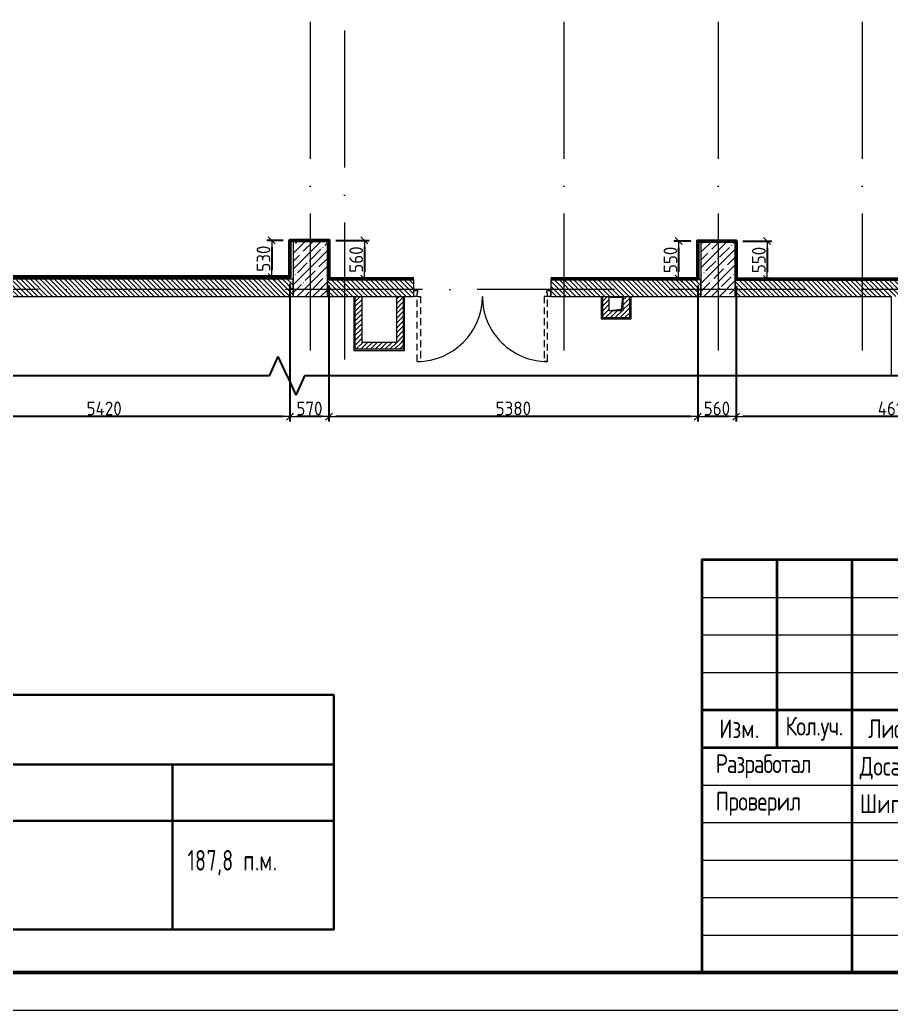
# Model space of a CAD drawing. Header units: millimetres. Extents: x 5993 to 95364, y 94667 to 143522.
# Drawn here: x 21238 to 33952, y 94667 to 109122 of the extents above; entities that cross this region are included whole.
import ezdxf
from ezdxf.enums import TextEntityAlignment as Align

# ---------------------------------------------------------------- set-up
doc = ezdxf.new("R2010")
doc.units = ezdxf.units.MM
doc.linetypes.add('200_ШТРИХ__ш1_п0_6_', pattern=[160, 100, -60])
doc.linetypes.add('50_200_ШТРИХ_1Т_ш5_п1_п1_', pattern=[1400, 1000, -200, 0, -200])
for name, color, linetype, lineweight in [('A-DOOR', 7, 'Continuous', 9), ('A-DOOR-1', 7, '200_ШТРИХ__ш1_п0_6_', 9), ('A-DOOR-FRAM', 7, 'Continuous', 13), ('A-GENM', 7, 'Continuous', 9), ('A-WALL', 7, 'Continuous', 5), ('A-WALL-2', 7, 'Continuous', 13), ('A-WALL-FNSH-1', 7, 'Continuous', 5), ('I-WALL', 7, 'Continuous', 5), ('M-EQPM', 7, 'Continuous', 9), ('S-COLS', 7, 'Continuous', 9), ('S-COLS-1', 7, 'Continuous', 5), ('Оси-5', 7, '50_200_ШТРИХ_1Т_ш5_п1_п1_', 9), ('Размеры', 7, 'Continuous', 15)]:
    doc.layers.add(name, color=color, linetype=linetype, lineweight=lineweight)
doc.layers.add('I-WALL-1', color=7, linetype='Continuous', lineweight=5, true_color=0x56bc34)
doc.styles.get("Standard").update_dxf_attribs({"font": 'arial.ttf'})
doc.styles.add('СПДС', font='isocpeur.ttf', dxfattribs={"width": 0.9})
doc.dimstyles.new('Размера А3', dxfattribs={"dimtxt": 200, "dimasz": 100, "dimexe": 70, "dimexo": 100, "dimgap": 20, "dimtad": 1, "dimdec": 0, "dimrnd": 10, "dimzin": 0, "dimdsep": 46, "dimtxsty": 'СПДС', "dimblk": 'ARROWHEAD_6', "dimcen": 1, "dimclrd": 256, "dimclre": 256, "dimclrt": 256, "dimazin": 0, "dimtfac": 1, "dimtdec": 0, "dimtmove": 2, "dimatfit": 3, "dimfxl": 1, "dimtolj": 1, "dimtzin": 0, "dimarcsym": 0})
pattern_1 = [(45, (-37523.43, 35204.28), (-114.04925, 114.04925), []), (45, (-37409.38, 35204.28), (-114.04925, 114.04925), [201.612, -40.322, 3.353, -36.97])]
pattern_2 = [(45, (-37523.426, 35204.275), (-35.35534, 35.35534), [])]
pattern_3 = [(0, (-37523.426, 35204.275), (203.2, 50.8), [3.353, -149.047, 3.353, -149.047, -812.8]), (0, (-37523.426, 35204.275), (203.2, 50.8), [-304.8, 3.353, -301.447, 3.353, -149.047, -355.6]), (0, (-37523.426, 35204.275), (203.2, 50.8), [-762, 3.353, -98.247, 3.353, -250.647]), (120, (-37447.226, 35229.675), (-145.59409, 150.576362), [3.353, -149.047, 3.353, -149.047, -812.8]), (120, (-37447.226, 35229.675), (-145.59409, 150.576362), [-304.8, 3.353, -301.447, 3.353, -149.047, -355.6]), (120, (-37447.226, 35229.675), (-145.59409, 150.576362), [-762, 3.353, -98.247, 3.353, -250.647]), (240, (-37421.826, 35331.275), (-57.60591, -201.376362), [3.353, -149.047, 3.353, -149.047, -812.8]), (240, (-37421.826, 35331.275), (-57.60591, -201.376362), [-304.8, 3.353, -301.447, 3.353, -149.047, -355.6]), (240, (-37421.826, 35331.275), (-57.60591, -201.376362), [-762, 3.353, -98.247, 3.353, -250.647])]

# ---------------------------------------------------------------- blocks, each defined once
blk = doc.blocks.new('110_Дверь_СКБ_2Ст - СОШ_Д-22_1_Дв_2000x2100h_Физкультурный зал_ Зал для хореографии_ Снарядная_ Инвентарная_EI30-25959547-АР1_Маркировочный план 1 этажа копия 1')
at = {"layer": 'A-DOOR'}
for centre, start, end in [((-937.5, 125), 360, 90), ((962.5, 125), 90, 180)]:
    blk.add_arc(centre, 950, start, end, dxfattribs=at)
at = {"layer": 'A-DOOR-1'}
for p, q in [((-937.5, 1075), (-887.5, 1075)), ((-937.5, 1075), (-937.5, 125)), ((-887.5, 125), (-887.5, 1075)), ((962.5, 1075), (912.5, 1075)), ((912.5, 125), (912.5, 1075)), ((962.5, 1075), (962.5, 125)), ((-937.5, 125), (-887.5, 125)), ((962.5, 125), (912.5, 125))]:
    blk.add_line(p, q, dxfattribs=at)
at = {"layer": 'A-DOOR-FRAM'}
for p, q in [((-987.5, 125), (-987.5, 45)), ((-987.5, 125), (-937.5, 125)), ((-987.5, 45), (-927.5, 45)), ((-937.5, 125), (-937.5, 75)), ((-927.5, 75), (-937.5, 75)), ((-927.5, 75), (-927.5, 45)), ((952.5, 75), (952.5, 45)), ((962.5, 75), (952.5, 75)), ((952.5, 45), (1012.5, 45)), ((962.5, 125), (962.5, 75)), ((962.5, 125), (1012.5, 125)), ((1012.5, 125), (1012.5, 45))]:
    blk.add_line(p, q, dxfattribs=at)
blk = doc.blocks.new('Канал вертикальный прямоугольный - Шахта - значок проема-24087354-АР1_Маркировочный план 1 этажа копия 1')
at = {"layer": 'M-EQPM'}
blk.add_hatch(color=256, dxfattribs=at).paths.add_polyline_path([(-100, 100), (-100, -100), (-80, 80), (100, 100)])
for p, q in [((-100, -100), (-100, 100)), ((-100, 100), (100, 100)), ((-80, 80), (-100, -100)), ((-80, 80), (100, 100)), ((100, 100), (100, -100)), ((100, -100), (-100, -100))]:
    blk.add_line(p, q, dxfattribs=at)
blk = doc.blocks.new('АР_Перемычка1 - АР_Перемычка-25959567-АР1_Маркировочный план 1 этажа копия 1')
at = {"layer": 'A-GENM'}
blk.add_line((-400, -125), (-393, -125), dxfattribs=at)
blk = doc.blocks.new('*U61')
at = {"lineweight": 0}
blk.add_lwpolyline([(-415, -5), (5, -5), (5, 292), (-415, 292)], close=True, dxfattribs=at)
at = {"color": 0, "linetype": 'Continuous', "lineweight": 50}
blk.add_lwpolyline([(-395, 287), (0, 287), (0, 0), (-395, 0)], close=True, dxfattribs=at)
at = {"lineweight": 35}
blk.add_lwpolyline([(-185, 0), (0, 0), (0, 55), (-185, 55)], close=True, dxfattribs=at)
for points in [[(-175, 55), (-175, 30)], [(-165, 55), (-165, 0)], [(-185, 35), (-120, 35)], [(-185, 30), (0, 30)]]:
    blk.add_lwpolyline(points, dxfattribs=at)
at = {"lineweight": 18}
for points in [[(-185, 50), (-120, 50)], [(-185, 45), (-120, 45)], [(-185, 40), (-120, 40)], [(-185, 25), (-120, 25)], [(-185, 20), (-120, 20)], [(-185, 15), (-120, 15)], [(-185, 10), (-120, 10)], [(-185, 5), (-120, 5)]]:
    blk.add_lwpolyline(points, dxfattribs=at)
at = {"lineweight": -2, "char_height": 2.5, "style": 'СПДС'}
for s, insert, width, attachment_point in [('{\\W0.8;Изм}.', (-180, 32.5), 10, 5), ('{\\W0.8;\\T0.95;Кол.уч}.', (-170, 32.5), 10, 5), ('{\\W0.8;\\T0.95;Лист}', (-160, 32.5), 10, 5), ('{\\W0.8;\\T0.9;Разработал}', (-183.15, 27.5), 17.9525, 4), ('{\\W0.8;\\T0.95;Проверил}', (-183.15, 22.5), 17.9525, 4)]:
    blk.add_mtext(s, dxfattribs=dict(at, insert=insert, width=width, attachment_point=attachment_point))
at = {"lineweight": 30, "width": 0.9, "flags": 104}
blk.add_attdef('ШАПКА', text='', height=3, dxfattribs=at).set_placement((-135, 281), align=Align.MIDDLE_CENTER)
at = {"style": 'СПДС'}
for tag, height, p in [('ШИФР_ПРОЕКТА', 4, (-60, 50)), ('НАИМЕНОВАНИЕ_ОБЪЕКТА', 2.5, (-85, 25)), ('НАИМЕНОВАНИЕ_ОБЪЕКТА2', 2.5, (-85, 20)), ('СТАДИЯ', 4, (-42.5, 20)), ('ЛИСТ_первый', 4, (-27.5, 20)), ('ЛИСТОВ', 4, (-10, 20)), ('НАИМЕНОВАНИЕ_ЧЕРТЕЖА1', 2.5, (-85, 10)), ('ОРГАНИЗАЦИЯ_РАЗРАБОТЧИК1', 4, (-25, 8.09)), ('НАИМЕНОВАНИЕ_ЧЕРТЕЖА2', 2.5, (-85, 5))]:
    blk.add_attdef(tag, text='', height=height, dxfattribs=at).set_placement(p, align=Align.MIDDLE_CENTER)
for tag, p in [('РАЗРАБОТЧИК', (-163.97, 27.5)), ('РУК.ГРУППЫ', (-163.97, 22.5))]:
    blk.add_attdef(tag, text='', height=2.5, dxfattribs=at).set_placement(p, align=Align.MIDDLE_LEFT)
at = {"style": 'СПДС', "width": 0.9}
for p in [(-129.65, 26.37), (-129.65, 21.37)]:
    blk.add_attdef('ДАТА', p, '', height=2.3, dxfattribs=at)
blk = doc.blocks.new('ARROWHEAD_6')
at = {"color": 0, "linetype": 'Continuous'}
for p, q in [((0, 0), (-1, 0)), ((-0.5, -0.5), (0.5, 0.5))]:
    blk.add_line(p, q, dxfattribs=at)
blk = doc.blocks.new('*D4116')
at = {"layer": 'Defpoints', "color": 0, "lineweight": -2, "transparency": 16777216}
for p in [(31689, 105338), (36302, 105338), (31689, 103330)]:
    blk.add_point(p, dxfattribs=at)
at = {"layer": 'Размеры', "lineweight": -2, "transparency": 16777216}
for p, q in [((31689, 105238), (31689, 103260)), ((36302, 105238), (36302, 103260)), ((36202, 103330), (31789, 103330))]:
    blk.add_line(p, q, dxfattribs=at)
at = {"layer": 'Размеры', "lineweight": -2, "transparency": 16777216, "xscale": 100, "yscale": 100, "zscale": 100, "rotation": 180}
blk.add_blockref('ARROWHEAD_6', (31689, 103330), dxfattribs=at)
at = {"layer": 'Размеры', "lineweight": -2, "transparency": 16777216, "xscale": 100, "yscale": 100, "zscale": 100}
blk.add_blockref('ARROWHEAD_6', (36302, 103330), dxfattribs=at)
at = {"layer": 'Размеры', "lineweight": -2, "transparency": 16777216, "insert": (33995, 103450), "char_height": 200, "attachment_point": 5, "style": 'СПДС'}
blk.add_mtext('\\A1;4610', dxfattribs=at)
blk = doc.blocks.new('*D4117')
at = {"layer": 'Defpoints', "color": 0, "lineweight": -2, "transparency": 16777216}
for p in [(31129, 105343), (31689, 105338), (31129, 103330)]:
    blk.add_point(p, dxfattribs=at)
at = {"layer": 'Размеры', "lineweight": -2, "transparency": 16777216}
for p, q in [((31129, 105243), (31129, 103260)), ((31689, 105238), (31689, 103260)), ((31589, 103330), (31229, 103330))]:
    blk.add_line(p, q, dxfattribs=at)
at = {"layer": 'Размеры', "lineweight": -2, "transparency": 16777216, "xscale": 100, "yscale": 100, "zscale": 100, "rotation": 180}
blk.add_blockref('ARROWHEAD_6', (31129, 103330), dxfattribs=at)
at = {"layer": 'Размеры', "lineweight": -2, "transparency": 16777216, "xscale": 100, "yscale": 100, "zscale": 100}
blk.add_blockref('ARROWHEAD_6', (31689, 103330), dxfattribs=at)
at = {"layer": 'Размеры', "lineweight": -2, "transparency": 16777216, "insert": (31409, 103450), "char_height": 200, "attachment_point": 5, "style": 'СПДС'}
blk.add_mtext('\\A1;560', dxfattribs=at)
blk = doc.blocks.new('*D4118')
at = {"layer": 'Defpoints', "color": 0, "lineweight": -2, "transparency": 16777216}
for p in [(25749, 105343), (31129, 105343), (25749, 103330)]:
    blk.add_point(p, dxfattribs=at)
at = {"layer": 'Размеры', "lineweight": -2, "transparency": 16777216}
for p, q in [((25749, 105243), (25749, 103260)), ((31129, 105243), (31129, 103260)), ((31029, 103330), (25849, 103330))]:
    blk.add_line(p, q, dxfattribs=at)
at = {"layer": 'Размеры', "lineweight": -2, "transparency": 16777216, "xscale": 100, "yscale": 100, "zscale": 100, "rotation": 180}
blk.add_blockref('ARROWHEAD_6', (25749, 103330), dxfattribs=at)
at = {"layer": 'Размеры', "lineweight": -2, "transparency": 16777216, "xscale": 100, "yscale": 100, "zscale": 100}
blk.add_blockref('ARROWHEAD_6', (31129, 103330), dxfattribs=at)
at = {"layer": 'Размеры', "lineweight": -2, "transparency": 16777216, "insert": (28439, 103450), "char_height": 200, "attachment_point": 5, "style": 'СПДС'}
blk.add_mtext('\\A1;5380', dxfattribs=at)
blk = doc.blocks.new('*D4119')
at = {"layer": 'Defpoints', "color": 0, "lineweight": -2, "transparency": 16777216}
for p in [(25179, 105368), (25749, 105343), (25179, 103330)]:
    blk.add_point(p, dxfattribs=at)
at = {"layer": 'Размеры', "lineweight": -2, "transparency": 16777216}
for p, q in [((25179, 105268), (25179, 103260)), ((25749, 105243), (25749, 103260)), ((25649, 103330), (25279, 103330))]:
    blk.add_line(p, q, dxfattribs=at)
at = {"layer": 'Размеры', "lineweight": -2, "transparency": 16777216, "xscale": 100, "yscale": 100, "zscale": 100, "rotation": 180}
blk.add_blockref('ARROWHEAD_6', (25179, 103330), dxfattribs=at)
at = {"layer": 'Размеры', "lineweight": -2, "transparency": 16777216, "xscale": 100, "yscale": 100, "zscale": 100}
blk.add_blockref('ARROWHEAD_6', (25749, 103330), dxfattribs=at)
at = {"layer": 'Размеры', "lineweight": -2, "transparency": 16777216, "insert": (25464, 103450), "char_height": 200, "attachment_point": 5, "style": 'СПДС'}
blk.add_mtext('\\A1;570', dxfattribs=at)
blk = doc.blocks.new('*D4120')
at = {"layer": 'Defpoints', "color": 0, "lineweight": -2, "transparency": 16777216}
for p in [(19759, 105368), (25179, 105368), (19759, 103330)]:
    blk.add_point(p, dxfattribs=at)
at = {"layer": 'Размеры', "lineweight": -2, "transparency": 16777216}
for p, q in [((19759, 105268), (19759, 103260)), ((25179, 105268), (25179, 103260)), ((25079, 103330), (19859, 103330))]:
    blk.add_line(p, q, dxfattribs=at)
at = {"layer": 'Размеры', "lineweight": -2, "transparency": 16777216, "xscale": 100, "yscale": 100, "zscale": 100, "rotation": 180}
blk.add_blockref('ARROWHEAD_6', (19759, 103330), dxfattribs=at)
at = {"layer": 'Размеры', "lineweight": -2, "transparency": 16777216, "xscale": 100, "yscale": 100, "zscale": 100}
blk.add_blockref('ARROWHEAD_6', (25179, 103330), dxfattribs=at)
at = {"layer": 'Размеры', "lineweight": -2, "transparency": 16777216, "insert": (22469, 103450), "char_height": 200, "attachment_point": 5, "style": 'СПДС'}
blk.add_mtext('\\A1;5420', dxfattribs=at)
blk = doc.blocks.new('*D4139')
at = {"layer": 'Defpoints', "color": 0, "lineweight": -2, "transparency": 16777216}
for p in [(31689, 105893), (31689, 105338), (32141, 105338)]:
    blk.add_point(p, dxfattribs=at)
at = {"layer": 'Размеры', "lineweight": -2, "transparency": 16777216}
for p, q in [((31789, 105893), (32211, 105893)), ((32141, 105793), (32141, 105438)), ((31789, 105338), (32211, 105338))]:
    blk.add_line(p, q, dxfattribs=at)
at = {"layer": 'Размеры', "lineweight": -2, "transparency": 16777216, "xscale": 100, "yscale": 100, "zscale": 100}
for p, rotation in [((32141, 105893), 90), ((32141, 105338), 270)]:
    blk.add_blockref('ARROWHEAD_6', p, dxfattribs=dict(at, rotation=rotation))
at = {"layer": 'Размеры', "lineweight": -2, "transparency": 16777216, "insert": (32021, 105616), "char_height": 200, "attachment_point": 5, "rotation": 90, "style": 'СПДС'}
blk.add_mtext('\\A1;550', dxfattribs=at)
blk = doc.blocks.new('*D4140')
at = {"layer": 'Defpoints', "color": 0, "lineweight": -2, "transparency": 16777216}
for p in [(31129, 105893), (30850, 105343), (31129, 105343)]:
    blk.add_point(p, dxfattribs=at)
at = {"layer": 'Размеры', "lineweight": -2, "transparency": 16777216}
for p, q in [((31029, 105893), (30780, 105893)), ((30850, 105793), (30850, 105443)), ((31029, 105343), (30780, 105343))]:
    blk.add_line(p, q, dxfattribs=at)
at = {"layer": 'Размеры', "lineweight": -2, "transparency": 16777216, "xscale": 100, "yscale": 100, "zscale": 100}
for p, rotation in [((30850, 105893), 90), ((30850, 105343), 270)]:
    blk.add_blockref('ARROWHEAD_6', p, dxfattribs=dict(at, rotation=rotation))
at = {"layer": 'Размеры', "lineweight": -2, "transparency": 16777216, "insert": (30730, 105618), "char_height": 200, "attachment_point": 5, "rotation": 90, "style": 'СПДС'}
blk.add_mtext('\\A1;550', dxfattribs=at)
blk = doc.blocks.new('*D4141')
at = {"layer": 'Defpoints', "color": 0, "lineweight": -2, "transparency": 16777216}
for p in [(25749, 105903), (25749, 105343), (26266, 105343)]:
    blk.add_point(p, dxfattribs=at)
at = {"layer": 'Размеры', "lineweight": -2, "transparency": 16777216}
for p, q in [((25849, 105903), (26336, 105903)), ((26266, 105803), (26266, 105443)), ((25849, 105343), (26336, 105343))]:
    blk.add_line(p, q, dxfattribs=at)
at = {"layer": 'Размеры', "lineweight": -2, "transparency": 16777216, "xscale": 100, "yscale": 100, "zscale": 100}
for p, rotation in [((26266, 105903), 90), ((26266, 105343), 270)]:
    blk.add_blockref('ARROWHEAD_6', p, dxfattribs=dict(at, rotation=rotation))
at = {"layer": 'Размеры', "lineweight": -2, "transparency": 16777216, "insert": (26146, 105623), "char_height": 200, "attachment_point": 5, "rotation": 90, "style": 'СПДС'}
blk.add_mtext('\\A1;560', dxfattribs=at)
blk = doc.blocks.new('*D4142')
at = {"layer": 'Defpoints', "color": 0, "lineweight": -2, "transparency": 16777216}
for p in [(25179, 105903), (24913, 105368), (25179, 105368)]:
    blk.add_point(p, dxfattribs=at)
at = {"layer": 'Размеры', "lineweight": -2, "transparency": 16777216}
for p, q in [((25079, 105903), (24843, 105903)), ((24913, 105803), (24913, 105468)), ((25079, 105368), (24843, 105368))]:
    blk.add_line(p, q, dxfattribs=at)
at = {"layer": 'Размеры', "lineweight": -2, "transparency": 16777216, "xscale": 100, "yscale": 100, "zscale": 100}
for p, rotation in [((24913, 105903), 90), ((24913, 105368), 270)]:
    blk.add_blockref('ARROWHEAD_6', p, dxfattribs=dict(at, rotation=rotation))
at = {"layer": 'Размеры', "lineweight": -2, "transparency": 16777216, "insert": (24793, 105636), "char_height": 200, "attachment_point": 5, "rotation": 90, "style": 'СПДС'}
blk.add_mtext('\\A1;530', dxfattribs=at)

msp = doc.modelspace()

# ---------------------------------------------------------------- hatches: boundary and pattern name
at = {"layer": 'I-WALL'}
h = msp.add_hatch(dxfattribs=at)
h.set_pattern_fill('FP_2', color=256, style=0, pattern_type=2)
h.set_pattern_definition([(135, (-37523.426, 35204.275), (-35.35534, -35.35534), [])])
h.paths.add_polyline_path([(33951.6, 105085), (34201.6, 105085), (34201.6, 105335), (31676.6, 105335), (31676.6, 105085), (31722.3, 105085)])
h.paths.add_polyline_path([(31176.6, 105085), (31176.6, 105335), (28986.6, 105335), (28986.6, 105085), (30158.3, 105085)])
h.paths.add_polyline_path([(26722.5, 105085), (26986.6, 105085), (26986.6, 105335), (25726.6, 105335), (25726.6, 105085)])
h.paths.add_polyline_path([(25226.6, 105085), (25226.6, 105335), (20226.6, 105335), (20226.6, 105085), (25055.9, 105085)])
h = msp.add_hatch(dxfattribs=at)
h.set_pattern_fill('FP_3', color=256, style=0, pattern_type=2)
h.set_pattern_definition(pattern_2)
h.paths.add_polyline_path([(26232.6, 104414), (26232.6, 105085), (26132.6, 105085), (26132.6, 104414)])
h = msp.add_hatch(dxfattribs=at)
h.set_pattern_fill('FP_3', color=256, style=0, pattern_type=2)
h.set_pattern_definition(pattern_2)
h.paths.add_polyline_path([(26732.6, 104414), (26832.6, 104414), (26832.6, 105085), (26732.6, 105085)])
h = msp.add_hatch(dxfattribs=at)
h.set_pattern_fill('FP_3', color=256, style=0, pattern_type=2)
h.set_pattern_definition(pattern_2)
h.paths.add_polyline_path([(29838.3, 104875.3), (29838.3, 105085), (29738.3, 105085), (29738.3, 104875.3)])
h = msp.add_hatch(dxfattribs=at)
h.set_pattern_fill('FP_3', color=256, style=0, pattern_type=2)
h.set_pattern_definition(pattern_2)
h.paths.add_polyline_path([(30038.3, 104875.3), (30138.3, 104875.3), (30138.3, 105085), (30038.3, 105085), (30038.3, 104895.3)])
h = msp.add_hatch(dxfattribs=at)
h.set_pattern_fill('FP_3', color=256, style=0, pattern_type=2)
h.set_pattern_definition(pattern_2)
h.paths.add_polyline_path([(30138.3, 104775.3), (30138.3, 104875.3), (29738.3, 104875.3), (29738.3, 104775.3), (30055.7, 104775.3)])
h = msp.add_hatch(dxfattribs=at)
h.set_pattern_fill('FP_3', color=256, style=0, pattern_type=2)
h.set_pattern_definition(pattern_2)
h.paths.add_polyline_path([(26132.6, 104314), (26832.6, 104314), (26832.6, 104414), (26132.6, 104414)])
at = {"layer": 'I-WALL-1'}
h = msp.add_hatch(dxfattribs=at)
h.set_pattern_fill('FP_4', color=256, style=0, pattern_type=2)
h.set_pattern_definition(pattern_3)
h.paths.add_polyline_path([(26132.6, 104314), (26132.6, 105085), (26112.6, 105085), (26112.6, 104314)])
h = msp.add_hatch(dxfattribs=at)
h.set_pattern_fill('FP_4', color=256, style=0, pattern_type=2)
h.set_pattern_definition(pattern_3)
h.paths.add_polyline_path([(26852.6, 104314), (26852.6, 105085), (26832.6, 105085), (26832.6, 104314)])
h = msp.add_hatch(dxfattribs=at)
h.set_pattern_fill('FP_4', color=256, style=0, pattern_type=2)
h.set_pattern_definition(pattern_3)
h.paths.add_polyline_path([(29738.3, 104775.3), (29738.3, 105085), (29718.3, 105085), (29718.3, 104775.3)])
h = msp.add_hatch(dxfattribs=at)
h.set_pattern_fill('FP_4', color=256, style=0, pattern_type=2)
h.set_pattern_definition(pattern_3)
h.paths.add_polyline_path([(30138.3, 104775.3), (30158.3, 104775.3), (30158.3, 105085), (30138.3, 105085), (30138.3, 104875.3)])
h = msp.add_hatch(dxfattribs=at)
h.set_pattern_fill('FP_4', color=256, style=0, pattern_type=2)
h.set_pattern_definition(pattern_3)
h.paths.add_polyline_path([(29718.3, 104755.3), (30158.3, 104755.3), (30158.3, 104775.3), (29718.3, 104775.3)])
h = msp.add_hatch(dxfattribs=at)
h.set_pattern_fill('FP_4', color=256, style=0, pattern_type=2)
h.set_pattern_definition(pattern_3)
h.paths.add_polyline_path([(26112.6, 104294), (26852.6, 104294), (26852.6, 104314), (26112.6, 104314)])
at = {"layer": 'S-COLS'}
h = msp.add_hatch(dxfattribs=at)
h.set_pattern_fill('FP_1', color=256, style=0, pattern_type=2)
h.set_pattern_definition(pattern_1)
h.paths.add_polyline_path([(25726.6, 105085), (25726.6, 105885), (25226.6, 105885), (25226.6, 105085)])
h = msp.add_hatch(dxfattribs=at)
h.set_pattern_fill('FP_1', color=256, style=0, pattern_type=2)
h.set_pattern_definition(pattern_1)
h.paths.add_polyline_path([(31676.6, 105085), (31676.6, 105885), (31176.6, 105885), (31176.6, 105085)])

# ---------------------------------------------------------------- linework, layer by layer
at = {"layer": 'A-WALL'}
for p, q in [((25226.6, 105085), (25226.6, 105335)), ((25726.6, 105335), (25726.6, 105085)), ((31176.6, 105085), (31176.6, 105335)), ((31676.6, 105335), (31676.6, 105085)), ((26132.6, 104314), (26132.6, 105085)), ((26832.6, 105085), (26832.6, 104314)), ((29738.3, 105085), (29738.3, 104775.3)), ((30138.3, 104775.3), (30138.3, 105085)), ((29738.3, 104775.3), (30138.3, 104775.3)), ((26832.6, 104314), (26132.6, 104314))]:
    msp.add_line(p, q, dxfattribs=at)
at = {"layer": 'A-WALL-2'}
for p, q in [((25226.6, 105335), (19726.6, 105335)), ((26986.6, 105335), (25726.6, 105335)), ((26986.6, 105085), (26986.6, 105335)), ((31176.6, 105335), (28986.6, 105335)), ((28986.6, 105335), (28986.6, 105085)), ((34231.6, 105335), (31676.6, 105335)), ((19726.6, 105085), (25226.6, 105085)), ((25726.6, 105085), (26986.6, 105085)), ((28986.6, 105085), (31176.6, 105085)), ((31676.6, 105085), (33951.6, 105085)), ((33951.6, 105085), (33951.6, 103924.1))]:
    msp.add_line(p, q, dxfattribs=at)
at = {"layer": 'A-WALL-FNSH-1'}
for p, q in [((26112.6, 105085), (26112.6, 104294)), ((26232.6, 104414), (26232.6, 105085)), ((26732.6, 105085), (26732.6, 104414)), ((26852.6, 104294), (26852.6, 105085)), ((29718.3, 105085), (29718.3, 104755.3)), ((29838.3, 104875.3), (29838.3, 105085)), ((30038.3, 105085), (30038.3, 105075.3)), ((30158.3, 104755.3), (30158.3, 105085)), ((29718.3, 104755.3), (30158.3, 104755.3)), ((26732.6, 104414), (26232.6, 104414)), ((26112.6, 104294), (26852.6, 104294))]:
    msp.add_line(p, q, dxfattribs=at)
at = {"layer": 'S-COLS'}
for p, q in [((25226.6, 105335), (25226.6, 105085)), ((25726.6, 105085), (25726.6, 105335)), ((31176.6, 105335), (31176.6, 105085)), ((31676.6, 105085), (31676.6, 105335))]:
    msp.add_line(p, q, dxfattribs=at)
at = {"layer": 'S-COLS-1'}
for p, q in [((25226.6, 105885), (25226.6, 105335)), ((25726.6, 105885), (25226.6, 105885)), ((25726.6, 105335), (25726.6, 105885)), ((31176.6, 105885), (31176.6, 105335)), ((31676.6, 105885), (31176.6, 105885)), ((31676.6, 105335), (31676.6, 105885)), ((25226.6, 105085), (25726.6, 105085)), ((31176.6, 105085), (31676.6, 105085))]:
    msp.add_line(p, q, dxfattribs=at)
at = {"layer": 'Оси-5', "color": 253, "lineweight": 15, "ltscale": 2}
for p, q in [((25476.6, 123093.8), (25476.6, 103924.1)), ((29176.6, 123093.8), (29176.6, 103924.1)), ((31426.6, 123093.8), (31426.6, 103924.1)), ((33526.6, 123093.8), (33526.6, 103924.1)), ((25976.6, 122965), (25976.6, 103924.1)), ((38313.1, 105185.3), (9589.1, 105185.3))]:
    msp.add_line(p, q, dxfattribs=at)
at = {"layer": 'Размеры', "color": 0, "lineweight": -2}
for p, q in [((24882, 103924.1), (11876.6, 103924.1)), ((38165.2, 103924.1), (25393.2, 103924.1))]:
    msp.add_line(p, q, dxfattribs=at)
at = {"layer": 'Размеры', "color": 0, "lineweight": 30}
for p, q in [((9056.6, 98251.1), (25819.3, 98251.1)), ((23466.7, 98251.1), (23466.7, 95843.7)), ((9056.6, 97432.9), (25819.3, 97432.9))]:
    msp.add_line(p, q, dxfattribs=at)
at = {"layer": 'Размеры', "color": 1, "lineweight": 50}
for points in [[(26987.9, 105343.3), (25748.6, 105343.3), (25748.6, 105903.3), (25178.6, 105903.3), (25178.6, 105368.3), (19758.6, 105368.3), (19758.6, 105883.3), (19203.6, 105883.3), (19203.6, 105348.3), (13496.6, 105348.3), (13496.6, 105633.3), (12956.6, 105633.3), (12956.6, 107333.4)], [(36301.6, 105338.3), (31688.6, 105338.3), (31688.6, 105893.3), (31128.6, 105893.3), (31128.6, 105343.3), (28986.6, 105343.3)]]:
    msp.add_lwpolyline(points, dxfattribs=at)
at = {"layer": 'Размеры', "color": 0, "lineweight": -2}
for points in [[(24882, 103924.1), (25009.8, 104206.2)], [(25137.6, 103924.1), (25009.8, 104206.2)], [(25137.6, 103924.1), (25265.4, 103642)], [(25393.2, 103924.1), (25265.4, 103642)]]:
    msp.add_lwpolyline(points, dxfattribs=at)
at = {"layer": 'Размеры', "color": 0, "lineweight": 30}
msp.add_lwpolyline([(9056.6, 99268.4), (25819.3, 99268.4), (25819.3, 95843.7), (9056.6, 95843.7)], close=True, dxfattribs=at)

# ---------------------------------------------------------------- block references
ref = msp.add_blockref('*U61', (51454.9, 95215.1), dxfattribs=dict(xscale=109.5463933164593, yscale=109.5463933164593, zscale=109.5463933164593))
ref.add_attrib('РАЗРАБОТЧИК', 'Досаев Р.Ш.', dxfattribs={"height": 273.866, "style": 'СПДС', "width": 0.8}).set_placement((33492.8, 98227.7), align=Align.MIDDLE_LEFT)
ref.add_attrib('РУК.ГРУППЫ', 'Шипов В.В.', dxfattribs={"height": 273.87, "style": 'СПДС', "width": 0.8}).set_placement((33492.8, 97679.9), align=Align.MIDDLE_LEFT)
at = {"layer": 'A-DOOR', "rotation": 180}
msp.add_blockref('110_Дверь_СКБ_2Ст - СОШ_Д-22_1_Дв_2000x2100h_Физкультурный зал_ Зал для хореографии_ Снарядная_ Инвентарная_EI30-25959547-АР1_Маркировочный план 1 этажа копия 1', (27999.1, 105210), dxfattribs=at)
at = {"layer": 'A-GENM', "rotation": 180}
msp.add_blockref('АР_Перемычка1 - АР_Перемычка-25959567-АР1_Маркировочный план 1 этажа копия 1', (28986.6, 105210), dxfattribs=at)
at = {"layer": 'M-EQPM', "rotation": 180}
msp.add_blockref('Канал вертикальный прямоугольный - Шахта - значок проема-24087354-АР1_Маркировочный план 1 этажа копия 1', (29938.3, 104975.3), dxfattribs=at)

# ---------------------------------------------------------------- texts
at = {"layer": 'Размеры', "color": 1, "lineweight": 13, "insert": (23685.2, 97004.8), "char_height": 300, "attachment_point": 1, "style": 'СПДС'}
msp.add_mtext_dynamic_manual_height_columns('\\pxse1.5;{\\W0.7;\\T1.05;\\C0;187,8 п.м.}', width=2645.011, gutter_width=12.5, heights=[0], dxfattribs=at)

# ---------------------------------------------------------------- dimensions: what is measured, and where the dimension line sits
at = {"layer": 'Размеры', "color": 0, "lineweight": -2}
for base, p1, p2, picture, middle in [((24913.2, 105368.3), (25178.6, 105903.3), (25178.6, 105368.3), '*D4142', (24793.2, 105635.8)), ((26266.5, 105343.3), (25748.6, 105903.3), (25748.6, 105343.3), '*D4141', (26146.5, 105623.3)), ((30850.4, 105343.3), (31128.6, 105893.3), (31128.6, 105343.3), '*D4140', (30730.4, 105618.3)), ((32141.1, 105338.3), (31688.6, 105893.3), (31688.6, 105338.3), '*D4139', (32021.1, 105615.8))]:
    dim = msp.add_linear_dim(base=base, p1=p1, p2=p2, angle=90, dimstyle='Размера А3', dxfattribs=at)
    dim.commit()
    dim.dimension.update_dxf_attribs({"geometry": picture, "text_midpoint": middle})
for base, p1, p2, picture, middle in [((19758.6, 103330), (25178.6, 105368.3), (19758.6, 105368.3), '*D4120', (22468.6, 103450)), ((25178.6, 103330), (25748.6, 105343.3), (25178.6, 105368.3), '*D4119', (25463.6, 103450)), ((25748.6, 103330), (31128.6, 105343.3), (25748.6, 105343.3), '*D4118', (28438.6, 103450)), ((31128.6, 103330), (31688.6, 105338.3), (31128.6, 105343.3), '*D4117', (31408.6, 103450)), ((31688.6, 103330), (36301.6, 105338.3), (31688.6, 105338.3), '*D4116', (33995.1, 103450))]:
    dim = msp.add_linear_dim(base=base, p1=p1, p2=p2, dimstyle='Размера А3', dxfattribs=at)
    dim.commit()
    dim.dimension.update_dxf_attribs({"geometry": picture, "text_midpoint": middle})

# ---------------------------------------------------------------- next in the draw order: texts
at = {"layer": 'Размеры', "color": 0, "lineweight": 13, "insert": (12695.5, 101636.2), "char_height": 350, "attachment_point": 1, "style": 'СПДС', "bg_fill": 2}
msp.add_mtext_dynamic_manual_height_columns('{\\W0.7;\\T1.05;-Плинтус для линолеума 100 мм }', width=16773.427, gutter_width=16.3, heights=[0], dxfattribs=at)

doc.saveas('drawing.dxf')
